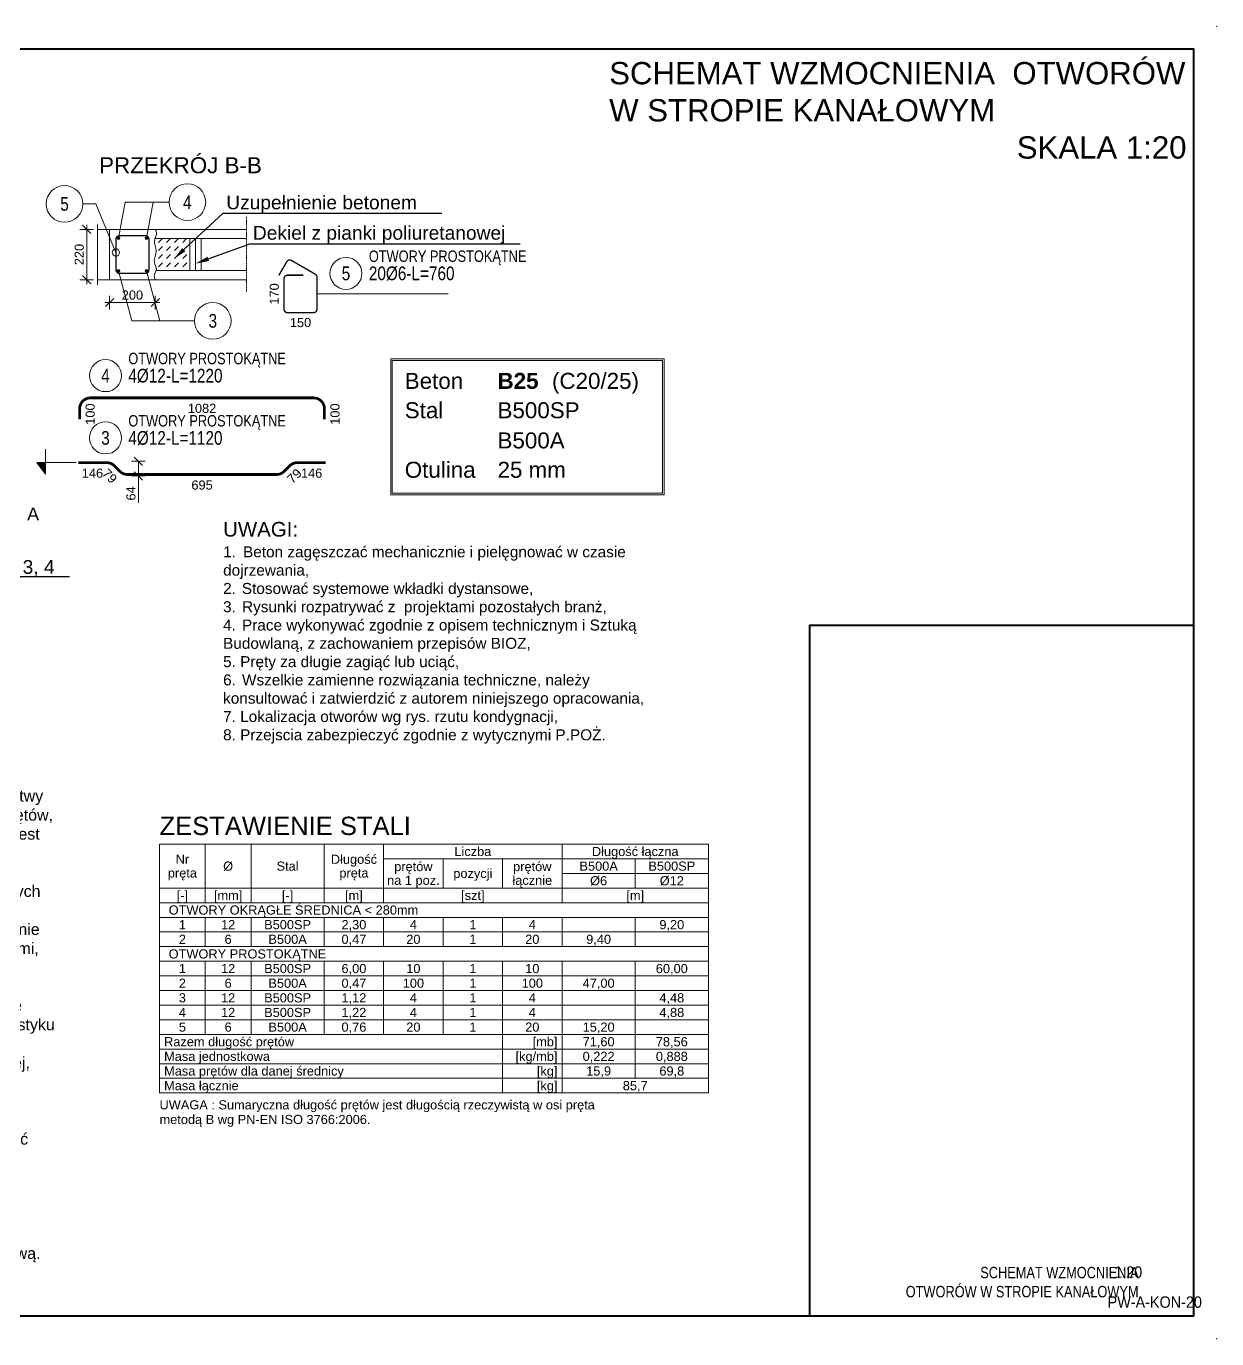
# Model space of a CAD drawing. Header units: millimetres. Extents: x 647 to 146539, y -131215 to 59.
# Drawn here: x 93810 to 99016, y -32738 to -26998 of the extents above; entities that cross this region are included whole.
import ezdxf
from ezdxf import colors
from ezdxf.entities.mleader import LeaderData, LeaderLine
from ezdxf.enums import TextEntityAlignment as Align
from ezdxf.math import Vec2, Vec3

# ---------------------------------------------------------------- set-up
doc = ezdxf.new("R2010")
doc.units = ezdxf.units.MM
doc.linetypes.add('DASHED', pattern=[0.75, 0.5, -0.25])
doc.layers.get('Defpoints').update_dxf_attribs({"color": 2, "lineweight": 50})
for name, color, linetype, lineweight in [('e-cad_cienkie', 4, 'Continuous', 9), ('e-cad_kontur', 3, 'Continuous', 20), ('e-cad_opisy', 2, 'Continuous', 18), ('e-cad_prety_przekroj', 4, 'Continuous', 9), ('e-cad_prety_widok', 1, 'Continuous', 40), ('e-cad_strzemiona', 6, 'Continuous', 25), ('e-cad_wymiary', 4, 'Continuous', 9), ('G-Bloki', 221, 'Continuous', 5), ('G-Cienka', 4, 'Continuous', 9), ('G-Elementy konstrukcyjne', 1, 'Continuous', 40), ('G-Kreskowanie', 9, 'Continuous', 5), ('G-Obrys', 3, 'Continuous', 20), ('G-Opisy', 2, 'Continuous', 18), ('G-Przerywana', 8, 'DASHED', 15), ('G-Ramka', 5, 'Continuous', 40), ('G-Tabelka', 7, 'Continuous', 5), ('Opis', 2, 'Continuous', 0)]:
    doc.layers.add(name, color=color, linetype=linetype, lineweight=lineweight)
doc.layers.add('e-cad_rzutnie', color=61, linetype='Continuous', lineweight=5, plot=False)
doc.styles.add('1do50-GG', font='arial.ttf', dxfattribs={"height": 125})
doc.styles.add('Arial-GG', font='arial.ttf')
doc.styles.add('e-cad_1', font='arial.ttf')
doc.styles.get("Standard").update_dxf_attribs({"font": 'arial.ttf'})
doc.linetypes.add('BATTING', pattern='A,0.00254,-2.54,[134,ltypeshp.shx,S=2.54,R=0,X=-2.54,Y=0],-5.08,[134,ltypeshp.shx,S=2.54,R=180,X=2.54,Y=0],-2.54', length=10.16254)
doc.dimstyles.new('e-cad_1_20_[mm]', dxfattribs={"dimscale": 20, "dimtxt": 2, "dimasz": 1.8, "dimexe": 1.5, "dimexo": 0, "dimgap": 0.6, "dimtad": 1, "dimdec": 1, "dimrnd": 1, "dimtxsty": 'Arial-GG', "dimblk": 'OBLIQUE', "dimcen": 0, "dimdle": 1, "dimclrd": 4, "dimclre": 4, "dimclrt": 7, "dimadec": 1, "dimazin": 0, "dimtfac": 1, "dimtdec": 1, "dimtix": 1, "dimtmove": 0, "dimatfit": 2, "dimfxl": 1.5, "dimfxlon": 1, "dimlwd": -1, "dimlwe": -1, "dimarcsym": 0})
doc.dimstyles.new('S-1 do 10-GG', dxfattribs={"dimscale": 10, "dimtxt": 2.2, "dimasz": 2, "dimexe": 1, "dimexo": 2, "dimgap": 0.6, "dimtad": 1, "dimdec": 0, "dimrnd": 1, "dimtxsty": 'Arial-GG', "dimcen": 0, "dimclrd": 256, "dimclre": 256, "dimclrt": 7, "dimadec": 0, "dimazin": 0, "dimtfac": 1, "dimtdec": 0, "dimtix": 1, "dimtmove": 0, "dimatfit": 2, "dimfxl": 1, "dimlwd": 5, "dimlwe": 5, "dimarcsym": 0})

# ---------------------------------------------------------------- blocks, each defined once
blk = doc.blocks.new('ramka1')
at = {"layer": 'G-Opisy'}
for points in [[(0, 595.1), (1196.1, 595.1), (1196.1, 0), (0, 0)], [(7.1, 588), (1189.1, 588), (1189.1, 7.1), (7.1, 7.1)]]:
    blk.add_lwpolyline(points, close=True, dxfattribs=at)
at = {"layer": 'G-Opisy', "color": 2, "char_height": 70, "attachment_point": 1}
for s, insert in [('{\\fArial|i0|b0;  Beton}', (7.1, 533.4)), ('{\\fArial|i0|b1;B25}', (467.1, 533.4)), ('{\\fArial|i0|b0; (C20/25)}', (678, 533.4)), ('{\\fArial|i0|b0;  Stal}', (7.1, 405)), ('{\\fArial|b0|i0|c0|p0;B500SP}', (467.1, 404.9)), ('{B500A}', (467.1, 273)), ('{\\fArial|i0|b0;  Otulina}', (7.1, 144.7)), ('{\\fArial|i0|b0;25 mm}', (467.1, 144.7))]:
    blk.add_mtext(s, dxfattribs=dict(at, insert=insert))
blk = doc.blocks.new('_Oblique')
at = {"color": 0, "linetype": 'ByBlock', "lineweight": -2}
blk.add_line((-0.5, -0.5), (0.5, 0.5), dxfattribs=at)
blk = doc.blocks.new('*D738')
at = {"layer": 'Defpoints', "color": 0, "ltscale": 0.8, "transparency": 16777216}
for p in [(94174.7, -28106.5), (94374.7, -28106.5), (94374.7, -28206.5)]:
    blk.add_point(p, dxfattribs=at)
at = {"layer": 'e-cad_wymiary', "color": 4, "ltscale": 0.8, "transparency": 16777216}
for p, q in [((94174.7, -28176.5), (94174.7, -28236.5)), ((94374.7, -28176.5), (94374.7, -28236.5)), ((94154.7, -28206.5), (94394.7, -28206.5))]:
    blk.add_line(p, q, dxfattribs=at)
at = {"layer": 'e-cad_wymiary', "color": 4, "ltscale": 0.8, "transparency": 16777216, "xscale": 36, "yscale": 36, "zscale": 36, "rotation": 180}
blk.add_blockref('_Oblique', (94174.7, -28206.5), dxfattribs=at)
at = {"layer": 'e-cad_wymiary', "color": 4, "ltscale": 0.8, "transparency": 16777216, "xscale": 36, "yscale": 36, "zscale": 36}
blk.add_blockref('_Oblique', (94374.7, -28206.5), dxfattribs=at)
at = {"layer": 'e-cad_wymiary', "color": 7, "ltscale": 0.8, "transparency": 16777216, "insert": (94274.7, -28174.1), "char_height": 40, "attachment_point": 5, "style": 'Arial-GG'}
blk.add_mtext('200', dxfattribs=at)
blk = doc.blocks.new('*D739')
at = {"layer": 'Defpoints', "color": 0, "ltscale": 0.8, "transparency": 16777216}
for p in [(94074.7, -27886.5), (94174.7, -27886.5), (94174.7, -28106.5)]:
    blk.add_point(p, dxfattribs=at)
at = {"layer": 'e-cad_wymiary', "color": 4, "ltscale": 0.8, "transparency": 16777216}
for p, q in [((94104.7, -27886.5), (94044.7, -27886.5)), ((94074.7, -28126.5), (94074.7, -27866.5)), ((94104.7, -28106.5), (94044.7, -28106.5))]:
    blk.add_line(p, q, dxfattribs=at)
at = {"layer": 'e-cad_wymiary', "color": 4, "ltscale": 0.8, "transparency": 16777216, "xscale": 36, "yscale": 36, "zscale": 36}
for p, rotation in [((94074.7, -27886.5), 90), ((94074.7, -28106.5), 270)]:
    blk.add_blockref('_Oblique', p, dxfattribs=dict(at, rotation=rotation))
at = {"layer": 'e-cad_wymiary', "color": 7, "ltscale": 0.8, "transparency": 16777216, "insert": (94042.3, -27996.5), "char_height": 40, "attachment_point": 5, "rotation": 90, "style": 'Arial-GG'}
blk.add_mtext('220', dxfattribs=at)
blk = doc.blocks.new('e-cad_ZelbetOpis_7')
blk.add_circle((5, 4.5), 3.5)
at = {"layer": 'e-cad_opisy', "style": 'e-cad_1', "width": 0.8}
blk.add_attdef('NR', text='', height=3, dxfattribs=at).set_placement((5, 3), align=Align.CENTER)
for tag, p in [('OPIS_1', (10, 3)), ('UWAGI', (10, -6))]:
    blk.add_attdef(tag, p, '', height=3, dxfattribs=at)
at = {"layer": 'e-cad_opisy', "style": 'e-cad_1', "width": 0.8, "flags": 1}
for tag, p in [('SREDNICA', (0, -15)), ('DLUGOSC', (0, -20)), ('SZT', (0, -25)), ('GATUNEK_STALI', (0, -30)), ('KLASA_STALI', (0, -35)), ('OPIS_2', (0, -40)), ('KOD', (0, -50)), ('HAK_1', (0, -55)), ('HAK_2', (0, -60)), ('A', (0, -65)), ('B', (0, -70)), ('C', (0, -75)), ('D', (0, -80)), ('E', (0, -85)), ('F', (0, -90)), ('R', (0, -95)), ('HAK_1_DLUGOSC', (0, -100)), ('HAK_2_DLUGOSC', (0, -105)), ('KIERUNEK', (0, -110))]:
    blk.add_attdef(tag, p, '', height=3, dxfattribs=at)
at = {"layer": 'e-cad_rzutnie', "style": 'e-cad_1', "width": 0.8}
blk.add_attdef('POZYCJA', (10, 7), '', height=2.5, dxfattribs=at)
blk = doc.blocks.new('e-cad_ZelbetOpisNiezliczalny_1P')
at = {"layer": 'e-cad_cienkie'}
blk.add_circle((4, 0), 4, dxfattribs=at)
at = {"layer": 'e-cad_opisy', "ltscale": 0.04, "style": 'e-cad_1', "width": 0.8}
for tag, p in [('OPIS', (-1, 1)), ('UWAGI', (-1, -3))]:
    blk.add_attdef(tag, text='', height=2, dxfattribs=at).set_placement(p, align=Align.RIGHT)
blk.add_attdef('NR', text='', height=3, dxfattribs=at).set_placement((4, 0), align=Align.MIDDLE_CENTER)
blk = doc.blocks.new('*D741')
at = {"layer": 'Defpoints', "color": 0, "ltscale": 0.8, "transparency": 16777216}
for p in [(94148.4, -28900.6), (94300.8, -28900.6), (94270.8, -28964.6)]:
    blk.add_point(p, dxfattribs=at)
at = {"layer": 'G-Cienka', "color": 4, "ltscale": 0.8, "transparency": 16777216}
for p, q in [((94270.8, -28900.6), (94330.8, -28900.6)), ((94300.8, -28900.6), (94300.8, -28984.6)), ((94270.8, -28964.6), (94330.8, -28964.6)), ((94300.8, -28964.6), (94300.8, -29081.9))]:
    blk.add_line(p, q, dxfattribs=at)
at = {"layer": 'G-Cienka', "color": 4, "ltscale": 0.8, "transparency": 16777216, "xscale": 36, "yscale": 36, "zscale": 36}
for p, rotation in [((94300.8, -28900.6), 90), ((94300.8, -28964.6), 270)]:
    blk.add_blockref('_Oblique', p, dxfattribs=dict(at, rotation=rotation))
at = {"layer": 'G-Cienka', "color": 7, "ltscale": 0.8, "transparency": 16777216, "insert": (94268.3, -29041.2), "char_height": 40, "attachment_point": 5, "rotation": 90, "style": 'Arial-GG'}
blk.add_mtext('64', dxfattribs=at)
blk = doc.blocks.new('*U2')
at = {"layer": 'G-Opisy'}
blk.add_hatch(color=2, dxfattribs=at).paths.add_polyline_path([(0, 0), (0, 250), (-186, 250)])
at = {"layer": 'G-Opisy', "color": 2}
blk.add_lwpolyline([(0, 544), (0, 0), (-186, 250), (671, 250)], dxfattribs=at)
at = {"layer": 'G-Opisy', "color": 2, "style": 'Arial-GG', "flags": 4}
blk.add_attdef('KOTA_WYSOKOŚCIOWA', (-185, 293), '', height=200, dxfattribs=at)
blk = doc.blocks.new('*D652')
at = {"layer": 'Defpoints', "color": 0, "ltscale": 2, "transparency": 16777216}
for p in [(-10, 167.36), (566.23, 0), (566.23, -52)]:
    blk.add_point(p, dxfattribs=at)
at = {"layer": 'Defpoints', "color": 7, "ltscale": 2, "transparency": 16777216, "insert": (158.4, -26.15), "char_height": 33, "attachment_point": 5, "style": 'Arial-GG'}
blk.add_mtext('297 x 576', dxfattribs=at)
blk = doc.blocks.new('*D660')
at = {"layer": 'Defpoints', "color": 0, "ltscale": 2, "transparency": 16777216}
for p in [(-10, 167.36), (628.19, 0), (628.19, -52)]:
    blk.add_point(p, dxfattribs=at)
at = {"layer": 'Defpoints', "color": 7, "ltscale": 2, "transparency": 16777216, "insert": (158.4, -26.14), "char_height": 33, "attachment_point": 5, "style": 'Arial-GG'}
blk.add_mtext('297 x 638', dxfattribs=at)
blk = doc.blocks.new('*U651')
at = {"ltscale": 0.8}
blk.add_point((405, 5), dxfattribs=at)
at = {"ltscale": 2}
blk.add_point((405, 5), dxfattribs=at)
at = {"layer": 'G-Ramka', "color": 5}
blk.add_lwpolyline([(25, 282), (25, 5), (561.23, 5), (561.23, 282)], close=True, dxfattribs=at)
at = {"layer": 'G-Tabelka'}
for p in [(566.23, 287), (566.23, 0)]:
    blk.add_point(p, dxfattribs=at)
at = {"layer": 'Defpoints', "ltscale": 2}
dim = blk.add_linear_dim(base=(566.23, -52), p1=(-10, 167.36), p2=(566.23, 0), dimstyle='S-1 do 10-GG', override={"dimscale": 15, "dimpost": '297 x <>', "dimse1": 1, "dimse2": 1, "dimsd1": 1, "dimsd2": 1}, dxfattribs=at)
dim.commit()
dim.dimension.update_dxf_attribs({"geometry": '*D652', "text_midpoint": (158.4, -52), "dimtype": 128})
blk = doc.blocks.new('*U659')
at = {"layer": 'Defpoints', "ltscale": 2}
dim = blk.add_linear_dim(base=(628.19, -52), p1=(-10, 167.36), p2=(628.19, 0), dimstyle='S-1 do 10-GG', override={"dimscale": 15, "dimpost": '297 x <>', "dimse1": 1, "dimse2": 1, "dimsd1": 1, "dimsd2": 1}, dxfattribs=at)
dim.commit()
dim.dimension.update_dxf_attribs({"geometry": '*D660', "text_midpoint": (158.4, -52), "dimtype": 128})

msp = doc.modelspace()

# ---------------------------------------------------------------- hatches: boundary and pattern name
at = {"layer": 'e-cad_prety_przekroj', "ltscale": 0.8}
h = msp.add_hatch(color=256, dxfattribs=at)
edge = h.paths.add_edge_path()
edge.add_ellipse((94213.5, -27925.3), major_axis=(6, 0), ratio=1, start_angle=0, end_angle=360)
h = msp.add_hatch(color=256, dxfattribs=at)
edge = h.paths.add_edge_path()
edge.add_ellipse((94335.9, -27925.3), major_axis=(6, 0), ratio=1, start_angle=0, end_angle=360)
h = msp.add_hatch(color=256, dxfattribs=at)
edge = h.paths.add_edge_path()
edge.add_ellipse((94213.5, -28067.7), major_axis=(6, 0), ratio=1, start_angle=0, end_angle=360)
h = msp.add_hatch(color=256, dxfattribs=at)
edge = h.paths.add_edge_path()
edge.add_ellipse((94335.9, -28067.7), major_axis=(6, 0), ratio=1, start_angle=0, end_angle=360)
at = {"layer": 'G-Kreskowanie', "ltscale": 5}
h = msp.add_hatch(dxfattribs=at)
h.set_pattern_fill('DASH', color=256, scale=200, angle=45, style=0)
h.set_pattern_definition([(45, (-1573676.543, 681885.367), (0, 35.35533906), [25, -25])])
edge = h.paths.add_edge_path()
edge.add_line((94373.59, -27926.5), (94525.33, -27926.5))
edge.add_line((94525.33, -27926.5), (94525.33, -27951.09))
edge.add_line((94525.33, -27951.09), (94525.33, -28066.5))
edge.add_line((94525.33, -28066.5), (94378.66, -28066.5))
edge.add_spline(control_points=[(94378.66, -28066.5), (94379.02, -28065.21), (94381.45, -28053.23), (94360.31, -28024.52), (94389.69, -27981.78), (94366.19, -27946.88), (94372.3, -27929.62), (94373.59, -27926.5)], knot_values=[-185.1446081, -185.1446081, -185.1446081, -185.1446081, -181.0862206, -147.3554038, -96.1502501, -51.7687488, -41.9482646, -41.9482646, -41.9482646, -41.9482646], degree=3, periodic=0)

# ---------------------------------------------------------------- linework, layer by layer
at = {"layer": 'e-cad_cienkie', "ltscale": 0.8}
msp.add_line((94114.31, -27775.13), (94202.56, -27987.8), dxfattribs=at)
for points in [[(94114.31, -27775.13), (94057.76, -27775.13), (94057.76, -27775.13)], [(94213.5, -27925.3), (94243.39, -27767.37)], [(94243.39, -27767.37), (94435.1, -27767.37), (94435.1, -27767.37)], [(94335.9, -27925.3), (94365.79, -27767.37)], [(94213.5, -28067.7), (94272.13, -28286.5)], [(94335.9, -28067.7), (94394.53, -28286.5)], [(94272.13, -28286.5), (94546.17, -28286.5), (94546.17, -28286.5)]]:
    msp.add_lwpolyline(points, dxfattribs=at)
for points in [[(94393.19, -30767.17), (94593.19, -30767.17), (94593.19, -30575.17), (94393.19, -30575.17)], [(94593.19, -30767.17), (94793.19, -30767.17), (94793.19, -30575.17), (94593.19, -30575.17)], [(94793.19, -30767.17), (95113.19, -30767.17), (95113.19, -30575.17), (94793.19, -30575.17)], [(95113.19, -30767.17), (95373.19, -30767.17), (95373.19, -30575.17), (95113.19, -30575.17)], [(95373.19, -30639.17), (96153.19, -30639.17), (96153.19, -30575.17), (95373.19, -30575.17)], [(96153.19, -30639.17), (96793.19, -30639.17), (96793.19, -30575.17), (96153.19, -30575.17)], [(95373.19, -30767.17), (95633.19, -30767.17), (95633.19, -30639.17), (95373.19, -30639.17)], [(95633.19, -30767.17), (95893.19, -30767.17), (95893.19, -30639.17), (95633.19, -30639.17)], [(95893.19, -30767.17), (96153.19, -30767.17), (96153.19, -30639.17), (95893.19, -30639.17)], [(96153.19, -30703.17), (96473.19, -30703.17), (96473.19, -30639.17), (96153.19, -30639.17)], [(96473.19, -30703.17), (96793.19, -30703.17), (96793.19, -30639.17), (96473.19, -30639.17)], [(96153.19, -30767.17), (96473.19, -30767.17), (96473.19, -30703.17), (96153.19, -30703.17)], [(96473.19, -30767.17), (96793.19, -30767.17), (96793.19, -30703.17), (96473.19, -30703.17)], [(94393.19, -30831.17), (94593.19, -30831.17), (94593.19, -30767.17), (94393.19, -30767.17)], [(94593.19, -30831.17), (94793.19, -30831.17), (94793.19, -30767.17), (94593.19, -30767.17)], [(94793.19, -30831.17), (95113.19, -30831.17), (95113.19, -30767.17), (94793.19, -30767.17)], [(95113.19, -30831.17), (95373.19, -30831.17), (95373.19, -30767.17), (95113.19, -30767.17)], [(95373.19, -30831.17), (96153.19, -30831.17), (96153.19, -30767.17), (95373.19, -30767.17)], [(96153.19, -30831.17), (96793.19, -30831.17), (96793.19, -30767.17), (96153.19, -30767.17)], [(94393.19, -30895.17), (96793.19, -30895.17), (96793.19, -30831.17), (94393.19, -30831.17)], [(94393.19, -30959.17), (94593.19, -30959.17), (94593.19, -30895.17), (94393.19, -30895.17)], [(94593.19, -30959.17), (94793.19, -30959.17), (94793.19, -30895.17), (94593.19, -30895.17)], [(94793.19, -30959.17), (95113.19, -30959.17), (95113.19, -30895.17), (94793.19, -30895.17)], [(95113.19, -30959.17), (95373.19, -30959.17), (95373.19, -30895.17), (95113.19, -30895.17)], [(95373.19, -30959.17), (95633.19, -30959.17), (95633.19, -30895.17), (95373.19, -30895.17)], [(95633.19, -30959.17), (95893.19, -30959.17), (95893.19, -30895.17), (95633.19, -30895.17)], [(95893.19, -30959.17), (96153.19, -30959.17), (96153.19, -30895.17), (95893.19, -30895.17)], [(96153.19, -30959.17), (96473.19, -30959.17), (96473.19, -30895.17), (96153.19, -30895.17)], [(96473.19, -30959.17), (96793.19, -30959.17), (96793.19, -30895.17), (96473.19, -30895.17)], [(94393.19, -31023.17), (94593.19, -31023.17), (94593.19, -30959.17), (94393.19, -30959.17)], [(94593.19, -31023.17), (94793.19, -31023.17), (94793.19, -30959.17), (94593.19, -30959.17)], [(94793.19, -31023.17), (95113.19, -31023.17), (95113.19, -30959.17), (94793.19, -30959.17)], [(95113.19, -31023.17), (95373.19, -31023.17), (95373.19, -30959.17), (95113.19, -30959.17)], [(95373.19, -31023.17), (95633.19, -31023.17), (95633.19, -30959.17), (95373.19, -30959.17)], [(95633.19, -31023.17), (95893.19, -31023.17), (95893.19, -30959.17), (95633.19, -30959.17)], [(95893.19, -31023.17), (96153.19, -31023.17), (96153.19, -30959.17), (95893.19, -30959.17)], [(96153.19, -31023.17), (96473.19, -31023.17), (96473.19, -30959.17), (96153.19, -30959.17)], [(96473.19, -31023.17), (96793.19, -31023.17), (96793.19, -30959.17), (96473.19, -30959.17)], [(94393.19, -31087.17), (96793.19, -31087.17), (96793.19, -31023.17), (94393.19, -31023.17)], [(94393.19, -31151.17), (94593.19, -31151.17), (94593.19, -31087.17), (94393.19, -31087.17)], [(94593.19, -31151.17), (94793.19, -31151.17), (94793.19, -31087.17), (94593.19, -31087.17)], [(94793.19, -31151.17), (95113.19, -31151.17), (95113.19, -31087.17), (94793.19, -31087.17)], [(95113.19, -31151.17), (95373.19, -31151.17), (95373.19, -31087.17), (95113.19, -31087.17)], [(95373.19, -31151.17), (95633.19, -31151.17), (95633.19, -31087.17), (95373.19, -31087.17)], [(95633.19, -31151.17), (95893.19, -31151.17), (95893.19, -31087.17), (95633.19, -31087.17)], [(95893.19, -31151.17), (96153.19, -31151.17), (96153.19, -31087.17), (95893.19, -31087.17)], [(96153.19, -31151.17), (96473.19, -31151.17), (96473.19, -31087.17), (96153.19, -31087.17)], [(96473.19, -31151.17), (96793.19, -31151.17), (96793.19, -31087.17), (96473.19, -31087.17)], [(94393.19, -31215.17), (94593.19, -31215.17), (94593.19, -31151.17), (94393.19, -31151.17)], [(94593.19, -31215.17), (94793.19, -31215.17), (94793.19, -31151.17), (94593.19, -31151.17)], [(94793.19, -31215.17), (95113.19, -31215.17), (95113.19, -31151.17), (94793.19, -31151.17)], [(95113.19, -31215.17), (95373.19, -31215.17), (95373.19, -31151.17), (95113.19, -31151.17)], [(95373.19, -31215.17), (95633.19, -31215.17), (95633.19, -31151.17), (95373.19, -31151.17)], [(95633.19, -31215.17), (95893.19, -31215.17), (95893.19, -31151.17), (95633.19, -31151.17)], [(95893.19, -31215.17), (96153.19, -31215.17), (96153.19, -31151.17), (95893.19, -31151.17)], [(96153.19, -31215.17), (96473.19, -31215.17), (96473.19, -31151.17), (96153.19, -31151.17)], [(96473.19, -31215.17), (96793.19, -31215.17), (96793.19, -31151.17), (96473.19, -31151.17)], [(94393.19, -31279.17), (94593.19, -31279.17), (94593.19, -31215.17), (94393.19, -31215.17)], [(94593.19, -31279.17), (94793.19, -31279.17), (94793.19, -31215.17), (94593.19, -31215.17)], [(94793.19, -31279.17), (95113.19, -31279.17), (95113.19, -31215.17), (94793.19, -31215.17)], [(95113.19, -31279.17), (95373.19, -31279.17), (95373.19, -31215.17), (95113.19, -31215.17)], [(95373.19, -31279.17), (95633.19, -31279.17), (95633.19, -31215.17), (95373.19, -31215.17)], [(95633.19, -31279.17), (95893.19, -31279.17), (95893.19, -31215.17), (95633.19, -31215.17)], [(95893.19, -31279.17), (96153.19, -31279.17), (96153.19, -31215.17), (95893.19, -31215.17)], [(96153.19, -31279.17), (96473.19, -31279.17), (96473.19, -31215.17), (96153.19, -31215.17)], [(96473.19, -31279.17), (96793.19, -31279.17), (96793.19, -31215.17), (96473.19, -31215.17)], [(94393.19, -31343.17), (94593.19, -31343.17), (94593.19, -31279.17), (94393.19, -31279.17)], [(94593.19, -31343.17), (94793.19, -31343.17), (94793.19, -31279.17), (94593.19, -31279.17)], [(94793.19, -31343.17), (95113.19, -31343.17), (95113.19, -31279.17), (94793.19, -31279.17)], [(95113.19, -31343.17), (95373.19, -31343.17), (95373.19, -31279.17), (95113.19, -31279.17)], [(95373.19, -31343.17), (95633.19, -31343.17), (95633.19, -31279.17), (95373.19, -31279.17)], [(95633.19, -31343.17), (95893.19, -31343.17), (95893.19, -31279.17), (95633.19, -31279.17)], [(95893.19, -31343.17), (96153.19, -31343.17), (96153.19, -31279.17), (95893.19, -31279.17)], [(96153.19, -31343.17), (96473.19, -31343.17), (96473.19, -31279.17), (96153.19, -31279.17)], [(96473.19, -31343.17), (96793.19, -31343.17), (96793.19, -31279.17), (96473.19, -31279.17)], [(94393.19, -31407.17), (94593.19, -31407.17), (94593.19, -31343.17), (94393.19, -31343.17)], [(94593.19, -31407.17), (94793.19, -31407.17), (94793.19, -31343.17), (94593.19, -31343.17)], [(94793.19, -31407.17), (95113.19, -31407.17), (95113.19, -31343.17), (94793.19, -31343.17)], [(95113.19, -31407.17), (95373.19, -31407.17), (95373.19, -31343.17), (95113.19, -31343.17)], [(95373.19, -31407.17), (95633.19, -31407.17), (95633.19, -31343.17), (95373.19, -31343.17)], [(95633.19, -31407.17), (95893.19, -31407.17), (95893.19, -31343.17), (95633.19, -31343.17)], [(95893.19, -31407.17), (96153.19, -31407.17), (96153.19, -31343.17), (95893.19, -31343.17)], [(96153.19, -31407.17), (96473.19, -31407.17), (96473.19, -31343.17), (96153.19, -31343.17)], [(96473.19, -31407.17), (96793.19, -31407.17), (96793.19, -31343.17), (96473.19, -31343.17)], [(94393.19, -31471.17), (95893.19, -31471.17), (95893.19, -31407.17), (94393.19, -31407.17)], [(95893.19, -31471.17), (96153.19, -31471.17), (96153.19, -31407.17), (95893.19, -31407.17)], [(96153.19, -31471.17), (96473.19, -31471.17), (96473.19, -31407.17), (96153.19, -31407.17)], [(96473.19, -31471.17), (96793.19, -31471.17), (96793.19, -31407.17), (96473.19, -31407.17)], [(94393.19, -31535.17), (95893.19, -31535.17), (95893.19, -31471.17), (94393.19, -31471.17)], [(95893.19, -31535.17), (96153.19, -31535.17), (96153.19, -31471.17), (95893.19, -31471.17)], [(96153.19, -31535.17), (96473.19, -31535.17), (96473.19, -31471.17), (96153.19, -31471.17)], [(96473.19, -31535.17), (96793.19, -31535.17), (96793.19, -31471.17), (96473.19, -31471.17)], [(94393.19, -31599.17), (95893.19, -31599.17), (95893.19, -31535.17), (94393.19, -31535.17)], [(95893.19, -31599.17), (96153.19, -31599.17), (96153.19, -31535.17), (95893.19, -31535.17)], [(96153.19, -31599.17), (96473.19, -31599.17), (96473.19, -31535.17), (96153.19, -31535.17)], [(96473.19, -31599.17), (96793.19, -31599.17), (96793.19, -31535.17), (96473.19, -31535.17)], [(94393.19, -31663.17), (95893.19, -31663.17), (95893.19, -31599.17), (94393.19, -31599.17)], [(95893.19, -31663.17), (96153.19, -31663.17), (96153.19, -31599.17), (95893.19, -31599.17)], [(96153.19, -31663.17), (96793.19, -31663.17), (96793.19, -31599.17), (96153.19, -31599.17)]]:
    msp.add_lwpolyline(points, close=True, dxfattribs=at)
msp.add_circle((94202.56, -27987.8), 16, dxfattribs=at)
at = {"layer": 'e-cad_kontur', "ltscale": 0.8}
for p, q in [((94374.7, -27886.5), (94174.7, -27886.5)), ((94174.7, -27886.5), (94174.7, -27886.5)), ((94174.7, -27886.5), (94174.7, -27886.5)), ((94174.7, -27886.5), (94174.7, -28106.5)), ((94374.7, -27886.5), (94374.7, -27886.5)), ((94374.7, -27886.5), (94374.7, -27886.5)), ((94174.7, -28106.5), (94374.7, -28106.5))]:
    msp.add_line(p, q, dxfattribs=at)
at = {"layer": 'e-cad_prety_przekroj', "ltscale": 0.8}
for centre in [(94213.5, -27925.3), (94335.9, -27925.3), (94213.5, -28067.7), (94335.9, -28067.7)]:
    msp.add_circle(centre, 6, dxfattribs=at)
at = {"layer": 'e-cad_prety_widok', "ltscale": 0.8}
for points in [[(95114.3, -28717.26, 12, 12, 0), (95114.3, -28671.26, 12, 12, 0.4142136), (95066.3, -28623.26, 12, 12, 0), (94091.9, -28623.26, 12, 12, 0.4142136), (94043.9, -28671.26, 12, 12, 0), (94043.9, -28717.26, 0, 0, 0)], [(94037.9, -28906.57, 12, 12, 0), (94162.02, -28906.57, 12, 12, -0.1989124), (94195.96, -28920.63, 12, 12, 0), (94219.66, -28944.33, 12, 12, 0.2012147), (94254.03, -28958.57, 12, 12, 0), (94904.42, -28958.57, 12, 12, 0.1989124), (94938.36, -28944.51, 12, 12, 0), (94962.24, -28920.63, 12, 12, -0.1989124), (94996.18, -28906.57, 12, 12, 0), (95120.3, -28906.57, 0, 0, 0)]]:
    msp.add_lwpolyline(points, format="xyseb", dxfattribs=at)
at = {"layer": 'e-cad_strzemiona', "ltscale": 0.8}
for points in [[(94287.7, -27914.5, 6, 6, 0), (94217.7, -27914.5, 6, 6, 0.4142136), (94202.7, -27929.5, 6, 6, 0), (94202.7, -28063.5, 6, 6, 0.4142136), (94217.7, -28078.5, 6, 6, 0), (94331.7, -28078.5, 6, 6, 0.4142136), (94346.7, -28063.5, 6, 6, 0), (94346.7, -27929.5, 6, 6, 0.4142136), (94331.7, -27914.5, 6, 6, 0), (94217.7, -27914.5, 6, 6, 0.4142136), (94202.7, -27929.5, 6, 6, 0), (94202.7, -27999.5, 0, 0, 0)], [(95022.7, -28086.81, 6, 6, 0), (94952.7, -28086.81, 6, 6, 0.4142136), (94937.7, -28101.81, 6, 6, 0), (94937.7, -28235.81, 6, 6, 0.4142136), (94952.7, -28250.81, 6, 6, 0), (95066.7, -28250.81, 6, 6, 0.4142136), (95081.7, -28235.81, 6, 6, 0), (95081.7, -28095.47, 6, 6, 0.2679492), (95074.2, -28082.48, 6, 6, 0), (94969.98, -28022.31, 6, 6, 0.4142136), (94949.49, -28027.8, 6, 6, 0), (94914.49, -28088.42, 0, 0, 0)]]:
    msp.add_lwpolyline(points, format="xyseb", dxfattribs=at)
at = {"layer": 'G-Cienka', "ltscale": 0.8}
for p, q in [((94174.7, -27886.5), (94122.4, -27886.5)), ((94174.7, -28106.5), (94122.4, -28106.5))]:
    msp.add_line(p, q, dxfattribs=at)
for points in [[(94525.33, -27926.5), (94525.33, -28066.5)], [(94575.33, -27926.5), (94575.33, -28066.5)]]:
    msp.add_lwpolyline(points, dxfattribs=at)
at = {"layer": 'G-Cienka', "linetype": 'BATTING', "ltscale": 0.2}
msp.add_lwpolyline([(94550.33, -27926.5), (94550.33, -28066.5)], dxfattribs=at)
at = {"layer": 'G-Cienka', "ltscale": 0.8}
msp.add_spline([(94374.7, -27886.5), (94380.44, -27905.62), (94370.69, -27935.9), (94378.9, -27979.51), (94370.69, -28030.05), (94379.41, -28062.64), (94370.43, -28090.35), (94374.7, -28106.5)], degree=3, dxfattribs=at)
at = {"layer": 'G-Obrys', "ltscale": 2}
for p, q in [((94772.87, -27886.5), (94374.7, -27886.5)), ((94772.87, -27926.5), (94373.59, -27926.5)), ((94772.87, -28066.5), (94378.66, -28066.5)), ((94772.87, -28106.5), (94374.7, -28106.5))]:
    msp.add_line(p, q, dxfattribs=at)
at = {"layer": 'G-Przerywana', "ltscale": 10}
msp.add_line((94772.87, -27831.5), (94772.87, -28161.5), dxfattribs=at)
at = {"layer": 'G-Przerywana', "ltscale": 5}
msp.add_line((94122.4, -27864.5), (94122.4, -28128.5), dxfattribs=at)
at = {"layer": 'G-Ramka'}
msp.add_lwpolyline([(97235.92, -32638.15), (98915.92, -32638.15), (98915.92, -29618.15), (97235.92, -29618.15)], close=True, dxfattribs=at)

# ---------------------------------------------------------------- block references
at = {"linetype": 'Continuous'}
msp.add_blockref('ramka1', (95404.04, -29047.48), dxfattribs=at)
at = {"layer": 'e-cad_opisy', "ltscale": 0.8}
ref = msp.add_blockref('e-cad_ZelbetOpisNiezliczalny_1P', (94057.76, -27775.13), dxfattribs=dict(at, xscale=-19.99999999999999, yscale=20, zscale=20))
ref.add_attrib('NR', '5', dxfattribs={"ltscale": 0.04, "height": 60, "style": 'e-cad_1', "width": 0.8}).set_placement((93977.76, -27775.13), align=Align.MIDDLE_CENTER)
at = {"layer": 'e-cad_opisy', "ltscale": 0.8, "xscale": 20, "yscale": 20, "zscale": 20}
for name, p, values in [('e-cad_ZelbetOpisNiezliczalny_1P', (94435.1, -27767.37), {'NR': '4'}), ('e-cad_ZelbetOpisNiezliczalny_1P', (94546.17, -28286.5), {'NR': '3'}), ('e-cad_ZelbetOpis_7', (94056.74, -28616.23), {'OPIS_1': '4%%c12-L=1220', 'NR': '4', 'POZYCJA': 'OTWORY PROSTOKĄTNE'}), ('e-cad_ZelbetOpis_7', (94056.74, -28888.58), {'OPIS_1': '4%%c12-L=1120', 'NR': '3', 'POZYCJA': 'OTWORY PROSTOKĄTNE'})]:
    msp.add_blockref(name, p, dxfattribs=at).add_auto_attribs(values)
at = {"layer": 'e-cad_opisy', "ltscale": 0.8}
ref = msp.add_blockref('e-cad_ZelbetOpis_7', (95108.48, -28168.81), dxfattribs=dict(at, xscale=20, yscale=20, zscale=20))
ref.add_attrib('OPIS_1', '20%%c6-L=760', (95308.48, -28108.81), dxfattribs={"ltscale": 0.8, "height": 60, "style": 'e-cad_1', "width": 0.8})
ref.add_attrib('NR', '5', dxfattribs={"ltscale": 0.8, "height": 60, "style": 'e-cad_1', "width": 0.8}).set_placement((95208.48, -28108.81), align=Align.CENTER)
ref.add_attrib('POZYCJA', 'OTWORY PROSTOKĄTNE', (95308.48, -28028.81), dxfattribs={"ltscale": 0.8, "height": 50, "style": 'e-cad_1', "width": 0.8})
at = {"layer": 'G-Bloki', "ltscale": 0.8, "xscale": 20, "yscale": 20, "zscale": 20}
for name, p in [('*U659', (82174.35, -26162.34)), ('*U651', (87691.4, -32738.15))]:
    msp.add_blockref(name, p, dxfattribs=at)
at = {"layer": 'G-Opisy'}
ref = msp.add_blockref('*U2', (93894.08, -28956.35, -4), dxfattribs=dict(at, xscale=0.2, yscale=0.2, zscale=0.2))
ref.add_attrib('OZNACZENIE_PRZEKROJU', 'A', dxfattribs={"layer": '0', "height": 56, "style": 'Arial-GG'}).set_placement((93840.46, -29131.02, -4), align=Align.MIDDLE_CENTER)

# ---------------------------------------------------------------- texts
at = {"layer": 'e-cad_opisy', "ltscale": 0.8, "style": 'e-cad_1'}
for s, rotation, p in [('170', 90, (94894.7, -28168.81)), ('100', 90, (94089.9, -28694.26)), ('100', 90, (95160.3, -28694.26)), ('79', 315, (94175.28, -28965.01)), ('79', 45, (94982.83, -28965.1))]:
    msp.add_text(s, height=40, rotation=rotation, dxfattribs=at).set_placement(p, align=Align.MIDDLE_CENTER)
for s, p in [('150', (95009.7, -28293.81)), ('1082', (94579.1, -28669.26)), ('146', (94099.96, -28952.57)), ('695', (94579.22, -29004.57)), ('146', (95058.24, -28952.57))]:
    msp.add_text(s, height=40, dxfattribs=at).set_placement(p, align=Align.MIDDLE_CENTER)
for s, height, p in [('ZESTAWIENIE STALI', 80, (94393.19, -30535.17)), ('OTWORY OKRĄGŁE ŚREDNICA < 280mm', 40, (94433.19, -30883.17)), ('OTWORY PROSTOKĄTNE', 40, (94433.19, -31075.17)), ('Razem długość prętów', 40, (94413.19, -31459.17)), ('Masa jednostkowa', 40, (94413.19, -31523.17)), ('Masa prętów dla danej średnicy', 40, (94413.19, -31587.17)), ('Masa łącznie', 40, (94413.19, -31651.17)), ('UWAGA : Sumaryczna długość prętów jest długością rzeczywistą w osi pręta', 40, (94393.19, -31735.17)), ('metodą B wg PN-EN ISO 3766:2006.', 40, (94393.19, -31799.17))]:
    msp.add_text(s, height=height, dxfattribs=at).set_placement(p)
for s, p in [('Liczba', (95763.19, -30627.17)), ('Długość łączna', (96473.19, -30627.17)), ('Nr', (94493.19, -30661.17)), ('%%c', (94693.19, -30691.17)), ('Stal', (94953.19, -30691.17)), ('Długość', (95243.19, -30661.17)), ('prętów', (95503.19, -30693.17)), ('prętów', (96023.19, -30693.17)), ('B500A', (96313.19, -30691.17)), ('B500SP', (96633.19, -30691.17)), ('pręta', (94493.19, -30721.17)), ('pręta', (95243.19, -30721.17)), ('pozycji', (95763.19, -30723.17)), ('na 1 poz.', (95503.19, -30753.17)), ('łącznie', (96023.19, -30753.17)), ('%%c6', (96313.19, -30755.17)), ('%%c12', (96633.19, -30755.17)), ('[-]', (94493.19, -30819.17)), ('[mm]', (94693.19, -30819.17)), ('[-]', (94953.19, -30819.17)), ('[m]', (95243.19, -30819.17)), ('[szt]', (95763.19, -30819.17)), ('[m]', (96473.19, -30819.17)), ('1', (94493.19, -30947.17)), ('12', (94693.19, -30947.17)), ('B500SP', (94953.19, -30947.17)), ('2,30', (95243.19, -30947.17)), ('4', (95503.19, -30947.17)), ('1', (95763.19, -30947.17)), ('4', (96023.19, -30947.17)), ('9,20', (96633.19, -30947.17)), ('2', (94493.19, -31011.17)), ('6', (94693.19, -31011.17)), ('B500A', (94953.19, -31011.17)), ('0,47', (95243.19, -31011.17)), ('20', (95503.19, -31011.17)), ('1', (95763.19, -31011.17)), ('20', (96023.19, -31011.17)), ('9,40', (96313.19, -31011.17)), ('1', (94493.19, -31139.17)), ('12', (94693.19, -31139.17)), ('B500SP', (94953.19, -31139.17)), ('6,00', (95243.19, -31139.17)), ('10', (95503.19, -31139.17)), ('1', (95763.19, -31139.17)), ('10', (96023.19, -31139.17)), ('60,00', (96633.19, -31139.17)), ('2', (94493.19, -31203.17)), ('6', (94693.19, -31203.17)), ('B500A', (94953.19, -31203.17)), ('0,47', (95243.19, -31203.17)), ('100', (95503.19, -31203.17)), ('1', (95763.19, -31203.17)), ('100', (96023.19, -31203.17)), ('47,00', (96313.19, -31203.17)), ('3', (94493.19, -31267.17)), ('12', (94693.19, -31267.17)), ('B500SP', (94953.19, -31267.17)), ('1,12', (95243.19, -31267.17)), ('4', (95503.19, -31267.17)), ('1', (95763.19, -31267.17)), ('4', (96023.19, -31267.17)), ('4,48', (96633.19, -31267.17)), ('4', (94493.19, -31331.17)), ('12', (94693.19, -31331.17)), ('B500SP', (94953.19, -31331.17)), ('1,22', (95243.19, -31331.17)), ('4', (95503.19, -31331.17)), ('1', (95763.19, -31331.17)), ('4', (96023.19, -31331.17)), ('4,88', (96633.19, -31331.17)), ('5', (94493.19, -31395.17)), ('6', (94693.19, -31395.17)), ('B500A', (94953.19, -31395.17)), ('0,76', (95243.19, -31395.17)), ('20', (95503.19, -31395.17)), ('1', (95763.19, -31395.17)), ('20', (96023.19, -31395.17)), ('15,20', (96313.19, -31395.17)), ('71,60', (96313.19, -31459.17)), ('78,56', (96633.19, -31459.17)), ('0,222', (96313.19, -31523.17)), ('0,888', (96633.19, -31523.17)), ('15,9', (96313.19, -31587.17)), ('69,8', (96633.19, -31587.17)), ('85,7', (96473.19, -31651.17))]:
    msp.add_text(s, height=40, dxfattribs=at).set_placement(p, align=Align.CENTER)
for s, p in [('[mb]', (96133.19, -31459.17)), ('[kg/mb]', (96133.19, -31523.17)), ('[kg]', (96133.19, -31587.17)), ('[kg]', (96133.19, -31651.17))]:
    msp.add_text(s, height=40, dxfattribs=at).set_placement(p, align=Align.RIGHT)
at = {"layer": 'G-Elementy konstrukcyjne', "insert": (98674.08, -32423.7), "char_height": 50, "width": 1782.6082, "attachment_point": 3, "style": 'Arial-GG'}
msp.add_mtext('{\\W0.80000x;\\C1;SCHEMAT WZMOCNIENIA}\\P{\\W0.80000x;\\C1;OTWORÓW W STROPIE KANAŁOWYM}', dxfattribs=at)
at = {"layer": 'G-Opisy', "color": 2, "attachment_point": 1, "style": 'Arial-GG'}
for s, insert, char_height, width in [('{\\fArial|b0|i0|c0|p34;\\W0.54229; }SCHEMAT WZMOCNIENIA  OTWORÓW {\\fArial|b0|i0|c0|p34;\\W0.54229; }W STROPIE KANAŁOWYM\\P{\\fArial|b0|i0|c0|p34;\\W9.52920;     }SKALA 1:20 {\\H1.15380x;   }{\\H1.15380x;\\C1; }', (96338.88, -27154.48), 97.5, 2544.7475), ('{\\fArial|b0|i0|c0|p34;\\W8.35287;    }PRZEKRÓJ B-B', (93221.32, -27571.1), 70, 2544.7475), ('{\\H0.8x;UWAGI:\\P\\H0.75x;1.\\W1.684; \\W1;Beton zagęszczać mechanicznie i pielęgnować w czasie dojrzewania,\\P2.\\W1.398; \\W1;Stosować systemowe wkładki dystansowe,\\P3.\\W1.443; \\W1;Rysunki rozpatrywać z  projektami pozostałych branż,\\P4.\\W1.428; \\W1;Prace wykonywać zgodnie z opisem technicznym i Sztuką Budowlaną, z zachowaniem przepisów BIOZ,\\P5. Pręty za długie zagiąć lub uciąć,\\P6.\\W1.438; \\W1;Wszelkie zamienne rozwiązania techniczne, należy  konsultować i zatwierdzić z autorem niniejszego opracowania,\\P7. Lokalizacja otworów wg rys. rzutu kondygnacji,\\P8. Przejscia zabezpieczyć zgodnie z wytycznymi P.POŻ.}', (94671.19, -29166.08), 80, 1942.8196)]:
    msp.add_mtext(s, dxfattribs=dict(at, insert=insert, char_height=char_height, width=width))
at = {"layer": 'G-Opisy', "insert": (98567.7, -32472.19), "char_height": 50, "attachment_point": 7, "style": 'Arial-GG'}
msp.add_mtext('{\\W0.9;\\C1;1:20}', dxfattribs=at)
at = {"layer": 'G-Opisy', "insert": (98950.98, -32578.15), "char_height": 50, "width": 600, "attachment_point": 6, "style": 'Arial-GG'}
msp.add_mtext('{\\W0.9;\\C1;PW-A-KON-20}', dxfattribs=at)
at = {"layer": 'Opis', "linetype": 'Continuous', "insert": (92192.19, -30172.21), "char_height": 50, "width": 1749.052, "attachment_point": 1, "style": '1do50-GG'}
msp.add_mtext('{\\A1;UWAGI I TECHNOLOGIA POSTĘPOWANIA:}\\P{\\A1;1. Przed przystąpieniem do otworowania należy }{\\A1;zlokalizować zbrojenie przez skucie punktowe warstwy }{\\A1;betonowej potrzebnej do stwierdzenia lokalizacji prętów,}\\P{\\A1;\\C2;2. Zabronione jest przecinanie zbrojenia, jeżeli nie jest }{\\A1;\\C2;to możliwe, należy zastosować wymian stalowy, }{\\A1;\\C2;systemowy np. firmy PETRA,}\\P{\\A1;\\C2;3. Należy zachować minimum 2cm otulinę istniejących }{\\A1;\\C2;prętów zbrojeniowych, }\\P{\\A1;\\C2;4. Pręty widoczne należy zabezpieczyć antykorozyjnie }{\\A1;\\C2;po przez dwukrotne malowanie systemowymi farbami,}\\P{\\A1;\\C2;5. Wykucie bruzdy jest możliwe jedynie przez }{\\A1;\\C2;wcześniejsze podparcie stropu stemplami,}\\P{\\A1;\\C2;6. Po wykuciu bruzd pod zbrojenie, należy powstałe }{\\A1;\\C2;zabrudzenia odkurzyć i odpylić. Całą powierzchnie styku }{\\A1;\\C2;z nowym betonem należy zagruntować,}\\P{\\A1;\\C2;7. Zbrojenie ułozyć na całej długości płyty kanałowej,}\\P{\\A1;\\C2;8. Ułozyć zbrojenie belki, aby znajdowało sie }{\\A1;\\C2;odpowiednio nad zbrojeniem znajdujacym sie w }{\\A1;\\C2;bruzdach, }\\P{\\A1;\\C2;9. Do rozdeskowania otworowania można przystąpić }{\\A1;\\C2;dopiero po 7 dniach od zabetonowania,}\\P{\\A1;\\C2;10. Powstałe uszkodzenia podczas wykonywania }{\\A1;\\C2;otworowania płyty, należy naprawić systemowymi }{\\A1;\\C2;zaprawami do betonów przywracając do stanu }{\\A1;\\C2;pierwotnego,}\\P{\\A1;\\C2;11. Otwory wiercić wiertnicą diamentową bezudarową.}', dxfattribs=at)

# ---------------------------------------------------------------- dimensions: what is measured, and where the dimension line sits
at = {"layer": 'e-cad_wymiary', "ltscale": 0.8}
for p2, distance, picture, middle in [((94174.7, -27886.5), 100, '*D739', (94042.28, -27996.5)), ((94374.7, -28106.5), -100, '*D738', (94274.7, -28174.08))]:
    dim = msp.add_aligned_dim(p1=(94174.7, -28106.5), p2=p2, distance=distance, dimstyle='e-cad_1_20_[mm]', dxfattribs=at)
    dim.commit()
    dim.dimension.update_dxf_attribs({"geometry": picture, "text_midpoint": middle})
at = {"layer": 'G-Cienka', "ltscale": 0.8}
dim = msp.add_linear_dim(base=(94300.77, -28900.57), p1=(94270.82, -28964.57), p2=(94148.39, -28900.57), angle=90, dimstyle='e-cad_1_20_[mm]', dxfattribs=at)
dim.commit()
dim.dimension.update_dxf_attribs({"geometry": '*D741', "text_midpoint": (94300.77, -29041.25), "dimtype": 160})

# ---------------------------------------------------------------- leaders
at = {"layer": 'e-cad_cienkie', "ltscale": 0.8, "has_arrowhead": 0}
msp.add_leader([(95081.7, -28168.81), (95108.48, -28168.81), (95655.89, -28168.81)], dimstyle='e-cad_1_20_[mm]', dxfattribs=at)
at = {"layer": 'G-Cienka', "ltscale": 0.8}
ml = msp.add_multileader_mtext('Standard', dxfattribs=at)
ml.set_content('^INr 3, 4', color=2, style='Arial-GG')
ml.set_leader_properties(color=4)
ml.build(insert=Vec2(0, 0))
ml.multileader.update_dxf_attribs({"text_left_attachment_type": 5, "text_right_attachment_type": 5, "dogleg_length": 10, "arrow_head_size": 60})
ctx = ml.context
ctx.base_point, ctx.char_height, ctx.arrow_head_size, ctx.landing_gap_size, ctx.plane_origin = Vec3(93663.31, -29404.96), 60, 60, 10, Vec3(94023.99, -29692.6)
ctx.left_attachment, ctx.right_attachment, ctx.text_align_type = 5, 5, 1
notes = []
notes.append((ctx, [(1, (1, 1, 0), (93653.31, -29404.96), (1, 0), 10, [(1, [(93479.53, -29331.73), (93484.49, -29454.13)], 0, [])])]))
ctx.mtext.insert, ctx.mtext.alignment = Vec3(93797.06, -29332.84), 2
at = {"layer": 'G-Kreskowanie', "ltscale": 5}
ml = msp.add_multileader_mtext('Standard', dxfattribs=at)
ml.set_content('Uzupełnienie betonem', color=2, style='Arial-GG')
ml.set_leader_properties(color=4)
ml.build(insert=Vec2(0, 0))
ml.multileader.update_dxf_attribs({"text_left_attachment_type": 5, "text_right_attachment_type": 5, "dogleg_length": 10, "arrow_head_size": 60})
ctx = ml.context
ctx.base_point, ctx.char_height, ctx.arrow_head_size, ctx.landing_gap_size, ctx.plane_origin = Vec3(94680.83, -27815.33), 60, 60, 10, Vec3(94455.63, -28016.13)
ctx.left_attachment, ctx.right_attachment, ctx.text_align_type = 5, 5, 1
notes.append((ctx, [(0, (1, 1, 0), (94670.83, -27815.33), (1, 0), 10, [(0, [(94455.63, -28016.13)], 0, [])])]))
ctx.mtext.insert, ctx.mtext.alignment = Vec3(95101.88, -27738.68), 2
ml = msp.add_multileader_mtext('Standard', dxfattribs=at)
ml.set_content('Dekiel z pianki poliuretanowej', color=2, style='Arial-GG')
ml.set_leader_properties(color=4)
ml.build(insert=Vec2(0, 0))
ml.multileader.update_dxf_attribs({"text_left_attachment_type": 5, "text_right_attachment_type": 5, "dogleg_length": 10, "arrow_head_size": 60})
ctx = ml.context
ctx.base_point, ctx.char_height, ctx.arrow_head_size, ctx.landing_gap_size, ctx.plane_origin = Vec3(94797.44, -27949.25), 60, 60, 10, Vec3(94588.22, -28116.74)
ctx.left_attachment, ctx.right_attachment, ctx.text_align_type = 5, 5, 1
notes.append((ctx, [(0, (1, 1, 0), (94787.44, -27949.25), (1, 0), 10, [(0, [(94550.14, -28036.38)], 0, [])])]))
ctx.mtext.insert, ctx.mtext.alignment = Vec3(95353.44, -27871.61), 2
for ctx, leaders in notes:
    for number, flags, end, landing, length, lines in leaders:
        leader = LeaderData()
        leader.index, (leader.has_last_leader_line, leader.has_dogleg_vector, leader.attachment_direction) = number, flags
        leader.last_leader_point, leader.dogleg_vector, leader.dogleg_length = Vec3(end), Vec3(landing), length
        for number, points, colour, breaks in lines:
            line = LeaderLine()
            line.index, line.vertices, line.color, line.breaks = number, Vec3.list(points), colors.encode_raw_color(colour), breaks
            leader.lines.append(line)
        ctx.leaders.append(leader)

doc.saveas('drawing.dxf')
